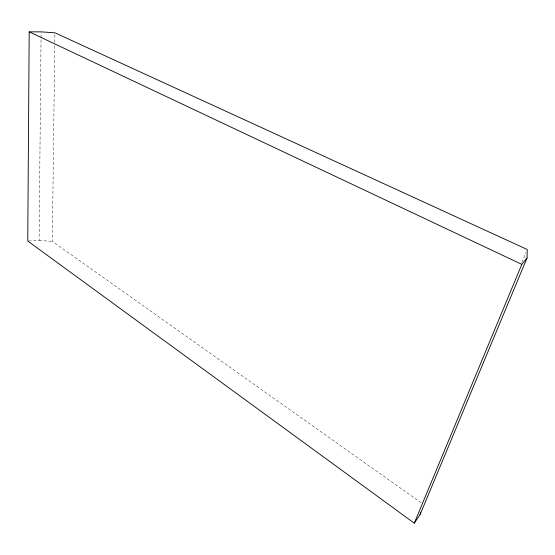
<?xml version="1.0" encoding="UTF-8"?>
<svg xmlns="http://www.w3.org/2000/svg" width="555" height="555" viewBox="0 0 555 555"><rect width="100%" height="100%" fill="white"/><g stroke="black" fill="none" stroke-linecap="round" stroke-linejoin="round"><path stroke-width="0.42" stroke-dasharray="2.77 2.08" d="M28.562 241.002L39.127 240.516L41.028 38.788M41.035 37.92L41.084 32.724M421.183 502.802L52.336 241.342L54.778 43.186M54.792 42.319L54.91 32.8M521.929 262.314L525.918 252.705M39.127 240.516L52.336 241.342"/><path stroke-width="0.83" d="M29.193 31.829L27.75 241.036L414.28 523.171L420.121 514.54L527.028 257.971L527.25 249.5L54.91 32.8L41.091 31.864L29.193 31.829L521.804 264.367L527.028 257.971M420.121 514.54L420.503 512.133M414.28 523.171L521.804 264.367"/></g></svg>
